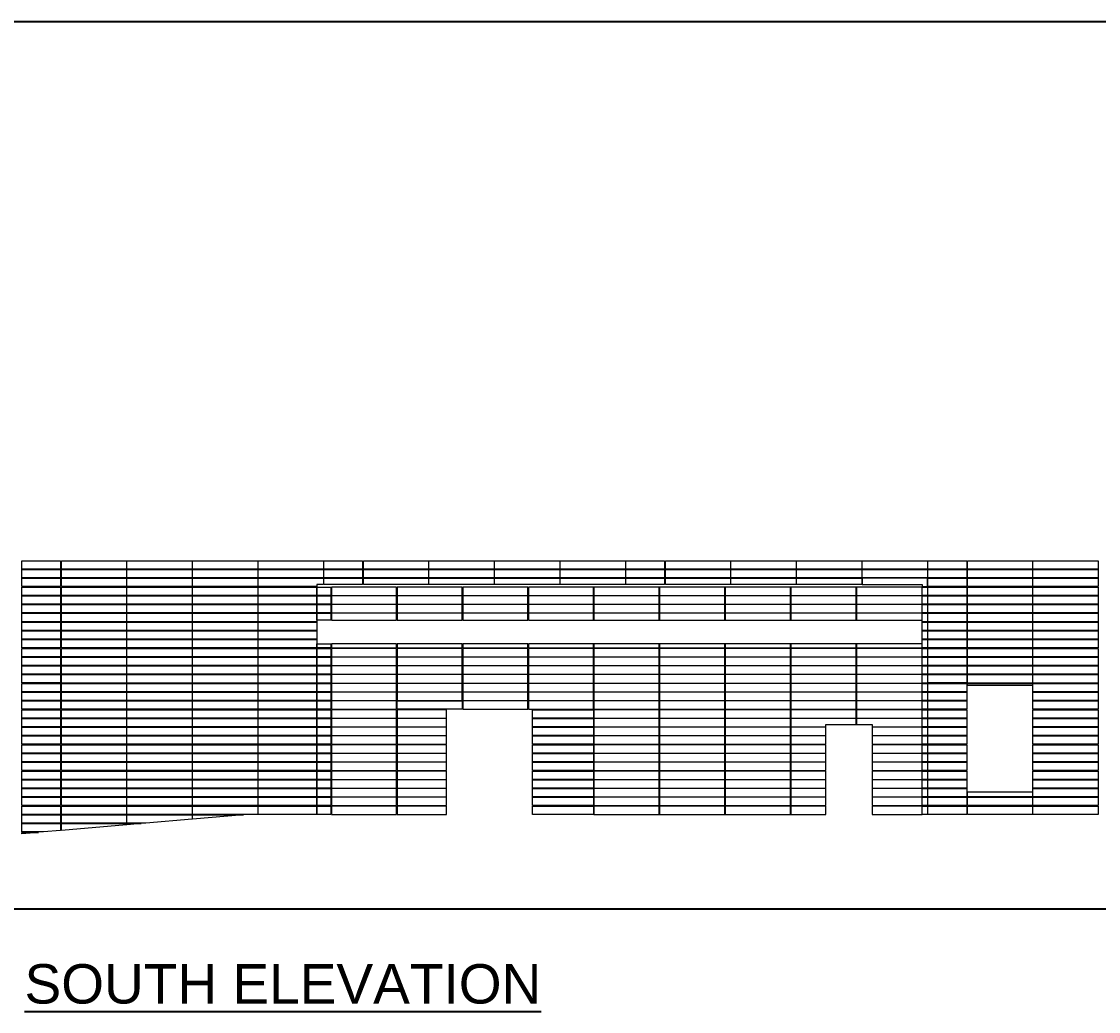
# Model space of a CAD drawing. Header units: inches. Extents: x 0 to 3347, y 4 to 908.
# Drawn here: x 1438 to 2422, y 4 to 908 of the extents above; entities that cross this region are included whole.
import ezdxf

# ---------------------------------------------------------------- set-up
doc = ezdxf.new("R2010")
doc.units = ezdxf.units.IN
doc.header["$MEASUREMENT"] = 0
doc.layers.add('!Terracotta', color=31, linetype='Continuous', lineweight=20)
doc.styles.add('Arial', font='arial.ttf', dxfattribs={"height": 12})

# ---------------------------------------------------------------- blocks, each defined once
blk = doc.blocks.new('SOUTH_ELEVATION')
at = {"layer": '!Terracotta'}
for points in [[(-1396.7, 224.38), (-1432.14, 224.38), (-1432.14, 232), (-1396.7, 232)], [(-1395.95, 232), (-1336.51, 232), (-1336.51, 224.37), (-1395.95, 224.37)], [(-1336.14, 232), (-1276.51, 232), (-1276.51, 224.37), (-1336.14, 224.37)], [(-1276.14, 232), (-1216.51, 232), (-1216.51, 224.37), (-1276.14, 224.37)], [(-1216.14, 232), (-1156.51, 232), (-1156.51, 224.37), (-1216.14, 224.37)], [(-1120.7, 224.38), (-1156.14, 224.38), (-1156.14, 232), (-1120.7, 232)], [(-1119.95, 232), (-1060.51, 232), (-1060.51, 224.37), (-1119.95, 224.37)], [(-1060.14, 232), (-1000.51, 232), (-1000.51, 224.37), (-1060.14, 224.37)], [(-1000.14, 232), (-940.51, 232), (-940.51, 224.37), (-1000.14, 224.37)], [(-940.14, 232), (-880.51, 232), (-880.51, 224.37), (-940.14, 224.37)], [(-844.7, 224.38), (-880.14, 224.38), (-880.14, 232), (-844.7, 232)], [(-843.95, 232), (-784.51, 232), (-784.51, 224.37), (-843.95, 224.37)], [(-784.14, 232), (-724.51, 232), (-724.51, 224.37), (-784.14, 224.37)], [(-724.14, 232), (-664.51, 232), (-664.51, 224.37), (-724.14, 224.37)], [(-664.14, 232), (-604.51, 232), (-604.51, 224.37), (-664.14, 224.37)], [(-568.7, 224.38), (-604.14, 224.38), (-604.14, 232), (-568.7, 232)], [(-567.95, 232), (-508.51, 232), (-508.51, 224.37), (-567.95, 224.37)], [(-508.14, 232), (-448.51, 232), (-448.51, 224.37), (-508.14, 224.37)], [(-1396.7, 216.38), (-1432.14, 216.38), (-1432.14, 224), (-1396.7, 224)], [(-1395.95, 224), (-1336.51, 224), (-1336.51, 216.37), (-1395.95, 216.37)], [(-1336.14, 224), (-1276.51, 224), (-1276.51, 216.37), (-1336.14, 216.37)], [(-1276.14, 224), (-1216.51, 224), (-1216.51, 216.37), (-1276.14, 216.37)], [(-1216.14, 224), (-1156.51, 224), (-1156.51, 216.37), (-1216.14, 216.37)], [(-1120.7, 216.38), (-1156.14, 216.38), (-1156.14, 224), (-1120.7, 224)], [(-1119.95, 224), (-1060.51, 224), (-1060.51, 216.37), (-1119.95, 216.37)], [(-1060.14, 224), (-1000.51, 224), (-1000.51, 216.37), (-1060.14, 216.37)], [(-1000.14, 224), (-940.51, 224), (-940.51, 216.37), (-1000.14, 216.37)], [(-940.14, 224), (-880.51, 224), (-880.51, 216.37), (-940.14, 216.37)], [(-844.7, 216.38), (-880.14, 216.38), (-880.14, 224), (-844.7, 224)], [(-843.95, 224), (-784.51, 224), (-784.51, 216.37), (-843.95, 216.37)], [(-784.14, 224), (-724.51, 224), (-724.51, 216.37), (-784.14, 216.37)], [(-724.14, 224), (-664.51, 224), (-664.51, 216.37), (-724.14, 216.37)], [(-664.14, 224), (-604.51, 224), (-604.51, 216.37), (-664.14, 216.37)], [(-568.7, 216.38), (-604.14, 216.38), (-604.14, 224), (-568.7, 224)], [(-567.95, 224), (-508.51, 224), (-508.51, 216.37), (-567.95, 216.37)], [(-508.14, 224), (-448.51, 224), (-448.51, 216.37), (-508.14, 216.37)], [(-1396.7, 208.38), (-1432.14, 208.38), (-1432.14, 216), (-1396.7, 216)], [(-1396.7, 200.38), (-1432.14, 200.38), (-1432.14, 208), (-1396.7, 208)], [(-1395.95, 216), (-1336.51, 216), (-1336.51, 208.37), (-1395.95, 208.37)], [(-1395.95, 208), (-1336.51, 208), (-1336.51, 200.37), (-1395.95, 200.37)], [(-1336.14, 216), (-1276.51, 216), (-1276.51, 208.37), (-1336.14, 208.37)], [(-1336.14, 208), (-1276.51, 208), (-1276.51, 200.37), (-1336.14, 200.37)], [(-1276.14, 216), (-1216.51, 216), (-1216.51, 208.37), (-1276.14, 208.37)], [(-1276.14, 208), (-1216.51, 208), (-1216.51, 200.37), (-1276.14, 200.37)], [(-1162.57, 200.37), (-1216.14, 200.37), (-1216.14, 208), (-1162.57, 208)], [(-1162.57, 208), (-1149.64, 208), (-1149.64, 200.37), (-1162.57, 200.37)], [(-1120.7, 210.19), (-1156.14, 210.19), (-1156.14, 216), (-1120.7, 216)], [(-1089.64, 208), (-1149.26, 208), (-1149.26, 200.37), (-1089.64, 200.37)], [(-1119.95, 216), (-1060.51, 216), (-1060.51, 210.19), (-1119.95, 210.19)], [(-1029.64, 208), (-1089.26, 208), (-1089.26, 200.37), (-1029.64, 200.37)], [(-1060.14, 216), (-1000.51, 216), (-1000.51, 210.19), (-1060.14, 210.19)], [(-969.64, 208), (-1029.26, 208), (-1029.26, 200.37), (-969.64, 200.37)], [(-1000.14, 216), (-940.51, 216), (-940.51, 210.19), (-1000.14, 210.19)], [(-909.64, 208), (-969.26, 208), (-969.26, 200.37), (-909.64, 200.37)], [(-940.14, 216), (-880.51, 216), (-880.51, 210.19), (-940.14, 210.19)], [(-849.64, 208), (-909.26, 208), (-909.26, 200.37), (-849.64, 200.37)], [(-844.7, 210.19), (-880.27, 210.19), (-880.27, 216), (-844.7, 216)], [(-789.64, 208), (-849.26, 208), (-849.26, 200.37), (-789.64, 200.37)], [(-843.95, 216), (-784.51, 216), (-784.51, 210.19), (-843.95, 210.19)], [(-729.64, 208), (-789.26, 208), (-789.26, 200.37), (-729.64, 200.37)], [(-784.14, 216), (-724.51, 216), (-724.51, 210.19), (-784.14, 210.19)], [(-669.64, 208), (-729.26, 208), (-729.26, 200.37), (-669.64, 200.37)], [(-724.14, 216), (-664.51, 216), (-664.51, 210.19), (-724.14, 210.19)], [(-609.45, 208), (-669.26, 208), (-669.26, 200.37), (-609.45, 200.37)], [(-604.51, 216), (-664.14, 216), (-664.14, 210.19), (-609.45, 210.19), (-609.45, 208.37), (-604.51, 208.37), (-604.51, 210.19)], [(-609.45, 208), (-604.51, 208), (-604.51, 200.37), (-609.45, 200.37)], [(-568.7, 208.38), (-604.14, 208.38), (-604.14, 216), (-568.7, 216)], [(-568.7, 200.38), (-604.14, 200.38), (-604.14, 208), (-568.7, 208)], [(-567.95, 216), (-508.51, 216), (-508.51, 208.37), (-567.95, 208.37)], [(-567.95, 208), (-508.51, 208), (-508.51, 200.37), (-567.95, 200.37)], [(-508.14, 216), (-448.51, 216), (-448.51, 208.37), (-508.14, 208.37)], [(-508.14, 208), (-448.51, 208), (-448.51, 200.37), (-508.14, 200.37)], [(-1396.7, 192.38), (-1432.14, 192.38), (-1432.14, 200), (-1396.7, 200)], [(-1395.95, 200), (-1336.51, 200), (-1336.51, 192.37), (-1395.95, 192.37)], [(-1336.14, 200), (-1276.51, 200), (-1276.51, 192.37), (-1336.14, 192.37)], [(-1276.14, 200), (-1216.51, 200), (-1216.51, 192.37), (-1276.14, 192.37)], [(-1162.57, 192.37), (-1216.14, 192.37), (-1216.14, 200), (-1162.57, 200)], [(-1162.57, 200), (-1149.64, 200), (-1149.64, 192.37), (-1162.57, 192.37)], [(-1089.64, 200), (-1149.26, 200), (-1149.26, 192.37), (-1089.64, 192.37)], [(-1029.64, 200), (-1089.26, 200), (-1089.26, 192.37), (-1029.64, 192.37)], [(-969.64, 200), (-1029.26, 200), (-1029.26, 192.37), (-969.64, 192.37)], [(-909.64, 200), (-969.26, 200), (-969.26, 192.37), (-909.64, 192.37)], [(-849.64, 200), (-909.26, 200), (-909.26, 192.37), (-849.64, 192.37)], [(-789.64, 200), (-849.26, 200), (-849.26, 192.37), (-789.64, 192.37)], [(-729.64, 200), (-789.26, 200), (-789.26, 192.37), (-729.64, 192.37)], [(-669.64, 200), (-729.26, 200), (-729.26, 192.37), (-669.64, 192.37)], [(-609.45, 200), (-669.26, 200), (-669.26, 192.37), (-609.45, 192.37)], [(-609.45, 200), (-604.51, 200), (-604.51, 192.37), (-609.45, 192.37)], [(-568.7, 192.38), (-604.14, 192.38), (-604.14, 200), (-568.7, 200)], [(-567.95, 200), (-508.51, 200), (-508.51, 192.37), (-567.95, 192.37)], [(-508.14, 200), (-448.51, 200), (-448.51, 192.37), (-508.14, 192.37)], [(-1396.7, 184.38), (-1432.14, 184.38), (-1432.14, 192), (-1396.7, 192)], [(-1395.95, 192), (-1336.51, 192), (-1336.51, 184.37), (-1395.95, 184.37)], [(-1336.14, 192), (-1276.51, 192), (-1276.51, 184.37), (-1336.14, 184.37)], [(-1276.14, 192), (-1216.51, 192), (-1216.51, 184.37), (-1276.14, 184.37)], [(-1162.57, 184.37), (-1216.14, 184.37), (-1216.14, 192), (-1162.57, 192)], [(-1162.57, 192), (-1149.64, 192), (-1149.64, 184.37), (-1162.57, 184.37)], [(-1089.64, 192), (-1149.26, 192), (-1149.26, 184.37), (-1089.64, 184.37)], [(-1029.64, 192), (-1089.26, 192), (-1089.26, 184.37), (-1029.64, 184.37)], [(-969.64, 192), (-1029.26, 192), (-1029.26, 184.37), (-969.64, 184.37)], [(-909.64, 192), (-969.26, 192), (-969.26, 184.37), (-909.64, 184.37)], [(-849.64, 192), (-909.26, 192), (-909.26, 184.37), (-849.64, 184.37)], [(-789.64, 192), (-849.26, 192), (-849.26, 184.37), (-789.64, 184.37)], [(-729.64, 192), (-789.26, 192), (-789.26, 184.37), (-729.64, 184.37)], [(-669.64, 192), (-729.26, 192), (-729.26, 184.37), (-669.64, 184.37)], [(-609.45, 192), (-669.26, 192), (-669.26, 184.37), (-609.45, 184.37)], [(-609.45, 192), (-604.51, 192), (-604.51, 184.37), (-609.45, 184.37)], [(-568.7, 184.38), (-604.14, 184.38), (-604.14, 192), (-568.7, 192)], [(-567.95, 192), (-508.51, 192), (-508.51, 184.37), (-567.95, 184.37)], [(-508.14, 192), (-448.51, 192), (-448.51, 184.37), (-508.14, 184.37)], [(-1396.7, 176.38), (-1432.14, 176.38), (-1432.14, 184), (-1396.7, 184)], [(-1395.95, 184), (-1336.51, 184), (-1336.51, 176.38), (-1395.95, 176.38)], [(-1336.14, 184), (-1276.51, 184), (-1276.51, 176.38), (-1336.14, 176.38)], [(-1276.14, 184), (-1216.51, 184), (-1216.51, 176.38), (-1276.14, 176.38)], [(-1162.57, 176.38), (-1216.14, 176.38), (-1216.14, 184), (-1162.57, 184)], [(-1162.57, 177.72), (-1162.57, 184), (-1149.64, 184), (-1149.64, 177.72)], [(-1089.64, 177.72), (-1089.64, 184), (-1149.26, 184), (-1149.26, 177.72)], [(-1029.64, 177.72), (-1029.64, 184), (-1089.26, 184), (-1089.26, 177.72)], [(-969.64, 177.72), (-969.64, 184), (-1029.26, 184), (-1029.26, 177.72)], [(-909.64, 177.72), (-909.64, 184), (-969.26, 184), (-969.26, 177.72)], [(-849.64, 177.72), (-849.64, 184), (-909.26, 184), (-909.26, 177.72)], [(-789.64, 177.72), (-789.64, 184), (-849.26, 184), (-849.26, 177.72)], [(-729.64, 177.72), (-729.64, 184), (-789.26, 184), (-789.26, 177.72)], [(-669.64, 177.72), (-669.64, 184), (-729.26, 184), (-729.26, 177.72)], [(-609.45, 177.72), (-609.45, 184), (-669.26, 184), (-669.26, 177.72)], [(-609.45, 184), (-604.51, 184), (-604.51, 176.38), (-609.45, 176.38)], [(-568.7, 176.38), (-604.14, 176.38), (-604.14, 184), (-568.7, 184)], [(-567.95, 184), (-508.51, 184), (-508.51, 176.38), (-567.95, 176.38)], [(-508.14, 184), (-448.51, 184), (-448.51, 176.38), (-508.14, 176.38)], [(-1396.7, 168.38), (-1432.14, 168.38), (-1432.14, 176), (-1396.7, 176)], [(-1396.7, 160.38), (-1432.14, 160.38), (-1432.14, 168), (-1396.7, 168)], [(-1395.95, 176), (-1336.51, 176), (-1336.51, 168.38), (-1395.95, 168.38)], [(-1395.95, 168), (-1336.51, 168), (-1336.51, 160.38), (-1395.95, 160.38)], [(-1336.14, 176), (-1276.51, 176), (-1276.51, 168.38), (-1336.14, 168.38)], [(-1336.14, 168), (-1276.51, 168), (-1276.51, 160.38), (-1336.14, 160.38)], [(-1276.14, 176), (-1216.51, 176), (-1216.51, 168.38), (-1276.14, 168.38)], [(-1276.14, 168), (-1216.51, 168), (-1216.51, 160.38), (-1276.14, 160.38)], [(-1162.57, 168.38), (-1216.14, 168.38), (-1216.14, 176), (-1162.57, 176)], [(-1162.57, 160.38), (-1216.14, 160.38), (-1216.14, 168), (-1162.57, 168)], [(-609.45, 176), (-604.51, 176), (-604.51, 168.38), (-609.45, 168.38)], [(-609.45, 168), (-604.51, 168), (-604.51, 160.38), (-609.45, 160.38)], [(-568.7, 168.38), (-604.14, 168.38), (-604.14, 176), (-568.7, 176)], [(-568.7, 160.38), (-604.14, 160.38), (-604.14, 168), (-568.7, 168)], [(-567.95, 176), (-508.51, 176), (-508.51, 168.38), (-567.95, 168.38)], [(-567.95, 168), (-508.51, 168), (-508.51, 160.38), (-567.95, 160.38)], [(-508.14, 176), (-448.51, 176), (-448.51, 168.38), (-508.14, 168.38)], [(-508.14, 168), (-448.51, 168), (-448.51, 160.38), (-508.14, 160.38)], [(-1396.7, 152.38), (-1432.14, 152.38), (-1432.14, 160), (-1396.7, 160)], [(-1395.95, 160), (-1336.51, 160), (-1336.51, 152.37), (-1395.95, 152.37)], [(-1336.14, 160), (-1276.51, 160), (-1276.51, 152.37), (-1336.14, 152.37)], [(-1276.14, 160), (-1216.51, 160), (-1216.51, 152.37), (-1276.14, 152.37)], [(-1162.57, 152.37), (-1216.14, 152.37), (-1216.14, 160), (-1162.57, 160)], [(-609.45, 160), (-604.51, 160), (-604.51, 152.37), (-609.45, 152.37)], [(-568.7, 152.38), (-604.14, 152.38), (-604.14, 160), (-568.7, 160)], [(-567.95, 160), (-508.51, 160), (-508.51, 152.37), (-567.95, 152.37)], [(-508.14, 160), (-448.51, 160), (-448.51, 152.37), (-508.14, 152.37)], [(-1396.7, 144.38), (-1432.14, 144.38), (-1432.14, 152), (-1396.7, 152)], [(-1395.95, 152), (-1336.51, 152), (-1336.51, 144.37), (-1395.95, 144.37)], [(-1336.14, 152), (-1276.51, 152), (-1276.51, 144.37), (-1336.14, 144.37)], [(-1276.14, 152), (-1216.51, 152), (-1216.51, 144.37), (-1276.14, 144.37)], [(-1162.57, 144.37), (-1216.14, 144.37), (-1216.14, 152), (-1162.57, 152)], [(-1149.64, 156.15), (-1149.64, 152.37), (-1162.57, 152.37), (-1162.57, 156.15)], [(-1162.57, 152), (-1149.64, 152), (-1149.64, 144.37), (-1162.57, 144.37)], [(-1149.26, 156.15), (-1149.26, 152.37), (-1089.64, 152.37), (-1089.64, 156.15)], [(-1089.64, 152), (-1149.26, 152), (-1149.26, 144.37), (-1089.64, 144.37)], [(-1089.26, 156.15), (-1089.26, 152.37), (-1029.64, 152.37), (-1029.64, 156.15)], [(-1029.64, 152), (-1089.26, 152), (-1089.26, 144.37), (-1029.64, 144.37)], [(-1029.26, 156.15), (-1029.26, 152.37), (-969.64, 152.37), (-969.64, 156.15)], [(-969.64, 152), (-1029.26, 152), (-1029.26, 144.37), (-969.64, 144.37)], [(-969.26, 156.15), (-969.26, 152.37), (-909.64, 152.37), (-909.64, 156.15)], [(-909.64, 152), (-969.26, 152), (-969.26, 144.37), (-909.64, 144.37)], [(-909.26, 156.15), (-909.26, 152.37), (-849.64, 152.37), (-849.64, 156.15)], [(-849.64, 152), (-909.26, 152), (-909.26, 144.37), (-849.64, 144.37)], [(-849.26, 156.15), (-849.26, 152.37), (-789.64, 152.37), (-789.64, 156.15)], [(-789.64, 152), (-849.26, 152), (-849.26, 144.37), (-789.64, 144.37)], [(-789.26, 156.15), (-789.26, 152.37), (-729.64, 152.37), (-729.64, 156.15)], [(-729.64, 152), (-789.26, 152), (-789.26, 144.37), (-729.64, 144.37)], [(-729.26, 156.15), (-729.26, 152.37), (-669.64, 152.37), (-669.64, 156.15)], [(-669.64, 152), (-729.26, 152), (-729.26, 144.37), (-669.64, 144.37)], [(-669.26, 156.15), (-669.26, 152.37), (-609.45, 152.37), (-609.45, 156.15)], [(-609.45, 152), (-669.26, 152), (-669.26, 144.37), (-609.45, 144.37)], [(-609.45, 152), (-604.51, 152), (-604.51, 144.37), (-609.45, 144.37)], [(-568.7, 144.38), (-604.14, 144.38), (-604.14, 152), (-568.7, 152)], [(-567.95, 152), (-508.51, 152), (-508.51, 144.37), (-567.95, 144.37)], [(-508.14, 152), (-448.51, 152), (-448.51, 144.37), (-508.14, 144.37)], [(-1396.7, 136.38), (-1432.14, 136.38), (-1432.14, 144), (-1396.7, 144)], [(-1395.95, 144), (-1336.51, 144), (-1336.51, 136.37), (-1395.95, 136.37)], [(-1336.14, 144), (-1276.51, 144), (-1276.51, 136.37), (-1336.14, 136.37)], [(-1276.14, 144), (-1216.51, 144), (-1216.51, 136.37), (-1276.14, 136.37)], [(-1162.57, 136.37), (-1216.14, 136.37), (-1216.14, 144), (-1162.57, 144)], [(-1162.57, 144), (-1149.64, 144), (-1149.64, 136.37), (-1162.57, 136.37)], [(-1089.64, 144), (-1149.26, 144), (-1149.26, 136.37), (-1089.64, 136.37)], [(-1029.64, 144), (-1089.26, 144), (-1089.26, 136.37), (-1029.64, 136.37)], [(-969.64, 144), (-1029.26, 144), (-1029.26, 136.37), (-969.64, 136.37)], [(-909.64, 144), (-969.26, 144), (-969.26, 136.37), (-909.64, 136.37)], [(-849.64, 144), (-909.26, 144), (-909.26, 136.37), (-849.64, 136.37)], [(-789.64, 144), (-849.26, 144), (-849.26, 136.37), (-789.64, 136.37)], [(-729.64, 144), (-789.26, 144), (-789.26, 136.37), (-729.64, 136.37)], [(-669.64, 144), (-729.26, 144), (-729.26, 136.37), (-669.64, 136.37)], [(-609.45, 144), (-669.26, 144), (-669.26, 136.37), (-609.45, 136.37)], [(-609.45, 144), (-604.51, 144), (-604.51, 136.37), (-609.45, 136.37)], [(-568.7, 136.38), (-604.14, 136.38), (-604.14, 144), (-568.7, 144)], [(-567.95, 144), (-508.51, 144), (-508.51, 136.37), (-567.95, 136.37)], [(-508.14, 144), (-448.51, 144), (-448.51, 136.37), (-508.14, 136.37)], [(-1396.7, 128.38), (-1432.14, 128.38), (-1432.14, 136), (-1396.7, 136)], [(-1396.7, 120.38), (-1432.14, 120.38), (-1432.14, 128), (-1396.7, 128)], [(-1395.95, 136), (-1336.51, 136), (-1336.51, 128.37), (-1395.95, 128.37)], [(-1395.95, 128), (-1336.51, 128), (-1336.51, 120.37), (-1395.95, 120.37)], [(-1336.14, 136), (-1276.51, 136), (-1276.51, 128.37), (-1336.14, 128.37)], [(-1336.14, 128), (-1276.51, 128), (-1276.51, 120.37), (-1336.14, 120.37)], [(-1276.14, 136), (-1216.51, 136), (-1216.51, 128.37), (-1276.14, 128.37)], [(-1276.14, 128), (-1216.51, 128), (-1216.51, 120.37), (-1276.14, 120.37)], [(-1162.57, 128.37), (-1216.14, 128.37), (-1216.14, 136), (-1162.57, 136)], [(-1162.57, 120.37), (-1216.14, 120.37), (-1216.14, 128), (-1162.57, 128)], [(-1162.57, 136), (-1149.64, 136), (-1149.64, 128.37), (-1162.57, 128.37)], [(-1162.57, 128), (-1149.64, 128), (-1149.64, 120.37), (-1162.57, 120.37)], [(-1089.64, 136), (-1149.26, 136), (-1149.26, 128.37), (-1089.64, 128.37)], [(-1089.64, 128), (-1149.26, 128), (-1149.26, 120.37), (-1089.64, 120.37)], [(-1029.64, 136), (-1089.26, 136), (-1089.26, 128.37), (-1029.64, 128.37)], [(-1029.64, 128), (-1089.26, 128), (-1089.26, 120.37), (-1029.64, 120.37)], [(-969.64, 136), (-1029.26, 136), (-1029.26, 128.37), (-969.64, 128.37)], [(-969.64, 128), (-1029.26, 128), (-1029.26, 120.37), (-969.64, 120.37)], [(-909.64, 136), (-969.26, 136), (-969.26, 128.37), (-909.64, 128.37)], [(-909.64, 128), (-969.26, 128), (-969.26, 120.37), (-909.64, 120.37)], [(-849.64, 136), (-909.26, 136), (-909.26, 128.37), (-849.64, 128.37)], [(-849.64, 128), (-909.26, 128), (-909.26, 120.37), (-849.64, 120.37)], [(-789.64, 136), (-849.26, 136), (-849.26, 128.37), (-789.64, 128.37)], [(-789.64, 128), (-849.26, 128), (-849.26, 120.37), (-789.64, 120.37)], [(-729.64, 136), (-789.26, 136), (-789.26, 128.37), (-729.64, 128.37)], [(-729.64, 128), (-789.26, 128), (-789.26, 120.37), (-729.64, 120.37)], [(-669.64, 136), (-729.26, 136), (-729.26, 128.37), (-669.64, 128.37)], [(-669.64, 128), (-729.26, 128), (-729.26, 120.37), (-669.64, 120.37)], [(-609.45, 136), (-669.26, 136), (-669.26, 128.37), (-609.45, 128.37)], [(-609.45, 128), (-669.26, 128), (-669.26, 120.37), (-609.45, 120.37)], [(-609.45, 136), (-604.51, 136), (-604.51, 128.37), (-609.45, 128.37)], [(-609.45, 128), (-604.51, 128), (-604.51, 120.37), (-609.45, 120.37)], [(-568.7, 128.38), (-604.14, 128.38), (-604.14, 136), (-568.7, 136)], [(-568.7, 120.38), (-604.14, 120.38), (-604.14, 128), (-568.7, 128)], [(-567.95, 136), (-508.51, 136), (-508.51, 128.37), (-567.95, 128.37)], [(-567.95, 128), (-508.51, 128), (-508.51, 120.37), (-567.95, 120.37)], [(-508.14, 136), (-448.51, 136), (-448.51, 128.37), (-508.14, 128.37)], [(-508.14, 128), (-448.51, 128), (-448.51, 120.37), (-508.14, 120.37)], [(-1396.7, 112.38), (-1432.14, 112.38), (-1432.14, 120), (-1396.7, 120)], [(-1395.95, 120), (-1336.51, 120), (-1336.51, 112.37), (-1395.95, 112.37)], [(-1336.14, 120), (-1276.51, 120), (-1276.51, 112.37), (-1336.14, 112.37)], [(-1276.14, 120), (-1216.51, 120), (-1216.51, 112.37), (-1276.14, 112.37)], [(-1162.57, 112.37), (-1216.14, 112.37), (-1216.14, 120), (-1162.57, 120)], [(-1162.57, 120), (-1149.64, 120), (-1149.64, 112.37), (-1162.57, 112.37)], [(-1089.64, 120), (-1149.26, 120), (-1149.26, 112.37), (-1089.64, 112.37)], [(-1029.64, 120), (-1089.26, 120), (-1089.26, 112.37), (-1029.64, 112.37)], [(-969.64, 120), (-1029.26, 120), (-1029.26, 112.37), (-969.64, 112.37)], [(-909.64, 120), (-969.26, 120), (-969.26, 112.37), (-909.64, 112.37)], [(-849.64, 120), (-909.26, 120), (-909.26, 112.37), (-849.64, 112.37)], [(-789.64, 120), (-849.26, 120), (-849.26, 112.37), (-789.64, 112.37)], [(-729.64, 120), (-789.26, 120), (-789.26, 112.37), (-729.64, 112.37)], [(-669.64, 120), (-729.26, 120), (-729.26, 112.37), (-669.64, 112.37)], [(-609.45, 120), (-669.26, 120), (-669.26, 112.37), (-609.45, 112.37)], [(-609.45, 120), (-604.51, 120), (-604.51, 112.37), (-609.45, 112.37)], [(-568.7, 112.38), (-604.14, 112.38), (-604.14, 120), (-568.7, 120)], [(-567.95, 120), (-508.51, 120), (-508.51, 117.97), (-567.95, 117.97)], [(-508.14, 120), (-448.51, 120), (-448.51, 112.37), (-508.14, 112.37)], [(-1396.7, 104.38), (-1432.14, 104.38), (-1432.14, 112), (-1396.7, 112)], [(-1395.95, 112), (-1336.51, 112), (-1336.51, 104.37), (-1395.95, 104.37)], [(-1336.14, 112), (-1276.51, 112), (-1276.51, 104.37), (-1336.14, 104.37)], [(-1276.14, 112), (-1216.51, 112), (-1216.51, 104.37), (-1276.14, 104.37)], [(-1162.57, 104.37), (-1216.14, 104.37), (-1216.14, 112), (-1162.57, 112)], [(-1162.57, 112), (-1149.64, 112), (-1149.64, 104.37), (-1162.57, 104.37)], [(-1089.64, 112), (-1149.26, 112), (-1149.26, 104.37), (-1089.64, 104.37)], [(-1029.64, 112), (-1089.26, 112), (-1089.26, 104.37), (-1029.64, 104.37)], [(-969.64, 112), (-1029.26, 112), (-1029.26, 104.37), (-969.64, 104.37)], [(-909.64, 112), (-969.26, 112), (-969.26, 104.37), (-909.64, 104.37)], [(-849.64, 112), (-909.26, 112), (-909.26, 104.37), (-849.64, 104.37)], [(-789.64, 112), (-849.26, 112), (-849.26, 104.37), (-789.64, 104.37)], [(-729.64, 112), (-789.26, 112), (-789.26, 104.37), (-729.64, 104.37)], [(-669.64, 112), (-729.26, 112), (-729.26, 104.37), (-669.64, 104.37)], [(-609.45, 112), (-669.26, 112), (-669.26, 104.37), (-609.45, 104.37)], [(-609.45, 112), (-669.26, 112), (-669.26, 104.37), (-609.45, 104.37)], [(-609.45, 112), (-604.51, 112), (-604.51, 104.37), (-609.45, 104.37)], [(-568.7, 104.38), (-604.14, 104.38), (-604.14, 112), (-568.7, 112)], [(-508.14, 112), (-448.51, 112), (-448.51, 104.37), (-508.14, 104.37)], [(-1396.7, 96.38), (-1432.14, 96.38), (-1432.14, 104), (-1396.7, 104)], [(-1395.95, 104), (-1336.51, 104), (-1336.51, 96.37), (-1395.95, 96.37)], [(-1336.14, 104), (-1276.51, 104), (-1276.51, 96.37), (-1336.14, 96.37)], [(-1276.14, 104), (-1216.51, 104), (-1216.51, 96.37), (-1276.14, 96.37)], [(-1162.57, 96.37), (-1216.14, 96.37), (-1216.14, 104), (-1162.57, 104)], [(-1162.57, 104), (-1149.64, 104), (-1149.64, 96.37), (-1162.57, 96.37)], [(-1089.64, 104), (-1149.26, 104), (-1149.26, 96.37), (-1089.64, 96.37)], [(-1036.95, 96.37), (-1089.26, 96.37), (-1089.26, 104), (-1029.64, 104), (-1029.64, 96.37), (-1036.95, 96.37)], [(-969.64, 104), (-1029.26, 104), (-1029.26, 96.37), (-969.64, 96.37)], [(-909.64, 104), (-969.26, 104), (-969.26, 96.37), (-909.64, 96.37)], [(-849.64, 104), (-909.26, 104), (-909.26, 96.37), (-849.64, 96.37)], [(-789.64, 104), (-849.26, 104), (-849.26, 96.37), (-789.64, 96.37)], [(-729.64, 104), (-789.26, 104), (-789.26, 96.37), (-729.64, 96.37)], [(-669.64, 104), (-729.26, 104), (-729.26, 96.37), (-669.64, 96.37)], [(-609.45, 104), (-669.26, 104), (-669.26, 96.37), (-609.45, 96.37)], [(-609.45, 104), (-669.26, 104), (-669.26, 96.37), (-609.45, 96.37)], [(-609.45, 104), (-604.51, 104), (-604.51, 96.37), (-609.45, 96.37)], [(-568.7, 96.38), (-604.14, 96.38), (-604.14, 104), (-568.7, 104)], [(-508.14, 104), (-448.51, 104), (-448.51, 96.37), (-508.14, 96.37)], [(-1396.7, 88.38), (-1432.14, 88.38), (-1432.14, 96), (-1396.7, 96)], [(-1395.95, 96), (-1336.51, 96), (-1336.51, 88.37), (-1395.95, 88.37)], [(-1336.14, 96), (-1276.51, 96), (-1276.51, 88.37), (-1336.14, 88.37)], [(-1276.14, 96), (-1216.51, 96), (-1216.51, 88.37), (-1276.14, 88.37)], [(-1162.57, 88.37), (-1216.14, 88.37), (-1216.14, 96), (-1162.57, 96)], [(-1162.57, 96), (-1149.64, 96), (-1149.64, 88.37), (-1162.57, 88.37)], [(-1089.64, 96), (-1149.26, 96), (-1149.26, 88.37), (-1089.64, 88.37)], [(-1044.07, 88.37), (-1044.07, 96), (-1089.26, 96), (-1089.26, 88.37)], [(-965.39, 96), (-909.64, 96), (-909.64, 88.37), (-965.39, 88.37)], [(-849.64, 96), (-909.26, 96), (-909.26, 88.37), (-849.64, 88.37)], [(-789.64, 96), (-849.26, 96), (-849.26, 88.37), (-789.64, 88.37)], [(-729.64, 96), (-789.26, 96), (-789.26, 88.37), (-729.64, 88.37)], [(-669.64, 96), (-729.26, 96), (-729.26, 88.37), (-669.64, 88.37)], [(-609.45, 96), (-669.26, 96), (-669.26, 88.37), (-609.45, 88.37)], [(-609.45, 96), (-669.26, 96), (-669.26, 88.37), (-609.45, 88.37)], [(-609.45, 96), (-604.51, 96), (-604.51, 88.37), (-609.45, 88.37)], [(-568.7, 88.38), (-604.14, 88.38), (-604.14, 96), (-568.7, 96)], [(-508.14, 96), (-448.51, 96), (-448.51, 88.37), (-508.14, 88.37)], [(-1396.7, 80.38), (-1432.14, 80.38), (-1432.14, 88), (-1396.7, 88)], [(-1396.7, 72.38), (-1432.14, 72.38), (-1432.14, 80), (-1396.7, 80)], [(-1395.95, 88), (-1336.51, 88), (-1336.51, 80.37), (-1395.95, 80.37)], [(-1395.95, 80), (-1336.51, 80), (-1336.51, 72.37), (-1395.95, 72.37)], [(-1336.14, 88), (-1276.51, 88), (-1276.51, 80.37), (-1336.14, 80.37)], [(-1336.14, 80), (-1276.51, 80), (-1276.51, 72.37), (-1336.14, 72.37)], [(-1276.14, 88), (-1216.51, 88), (-1216.51, 80.37), (-1276.14, 80.37)], [(-1276.14, 80), (-1216.51, 80), (-1216.51, 72.37), (-1276.14, 72.37)], [(-1162.57, 80.37), (-1216.14, 80.37), (-1216.14, 88), (-1162.57, 88)], [(-1162.57, 72.37), (-1216.14, 72.37), (-1216.14, 80), (-1162.57, 80)], [(-1162.57, 88), (-1149.64, 88), (-1149.64, 80.37), (-1162.57, 80.37)], [(-1162.57, 80), (-1149.64, 80), (-1149.64, 72.37), (-1162.57, 72.37)], [(-1089.64, 88), (-1149.26, 88), (-1149.26, 80.37), (-1089.64, 80.37)], [(-1089.64, 80), (-1149.26, 80), (-1149.26, 72.37), (-1089.64, 72.37)], [(-1044.07, 80.37), (-1044.07, 88), (-1089.26, 88), (-1089.26, 80.37)], [(-1044.07, 72.37), (-1044.07, 80), (-1089.26, 80), (-1089.26, 72.37)], [(-965.39, 88), (-909.64, 88), (-909.64, 80.37), (-965.39, 80.37)], [(-965.39, 80), (-909.64, 80), (-909.64, 72.37), (-965.39, 72.37)], [(-849.64, 88), (-909.26, 88), (-909.26, 80.37), (-849.64, 80.37)], [(-849.64, 80), (-909.26, 80), (-909.26, 72.37), (-849.64, 72.37)], [(-789.64, 88), (-849.26, 88), (-849.26, 80.37), (-789.64, 80.37)], [(-789.64, 80), (-849.26, 80), (-849.26, 72.37), (-789.64, 72.37)], [(-729.64, 88), (-789.26, 88), (-789.26, 80.37), (-729.64, 80.37)], [(-729.64, 80), (-789.26, 80), (-789.26, 72.37), (-729.64, 72.37)], [(-697.39, 80.37), (-697.39, 82.46), (-669.64, 82.46), (-669.64, 88), (-729.26, 88), (-729.26, 80.37)], [(-697.39, 72.37), (-697.39, 80), (-729.26, 80), (-729.26, 72.37)], [(-669.26, 82.46), (-655.01, 82.46), (-655.01, 80.37), (-609.45, 80.37), (-609.45, 88), (-669.26, 88)], [(-655.01, 80), (-655.01, 72.37), (-609.45, 72.37), (-609.45, 80)], [(-609.45, 88), (-604.51, 88), (-604.51, 80.37), (-609.45, 80.37)], [(-609.45, 80), (-604.51, 80), (-604.51, 72.37), (-609.45, 72.37)], [(-568.7, 80.38), (-604.14, 80.38), (-604.14, 88), (-568.7, 88)], [(-568.7, 72.38), (-604.14, 72.38), (-604.14, 80), (-568.7, 80)], [(-508.14, 88), (-448.51, 88), (-448.51, 80.37), (-508.14, 80.37)], [(-508.14, 80), (-448.51, 80), (-448.51, 72.37), (-508.14, 72.37)], [(-1396.7, 64.38), (-1432.14, 64.38), (-1432.14, 72), (-1396.7, 72)], [(-1395.95, 72), (-1336.51, 72), (-1336.51, 64.37), (-1395.95, 64.37)], [(-1336.14, 72), (-1276.51, 72), (-1276.51, 64.37), (-1336.14, 64.37)], [(-1276.14, 72), (-1216.51, 72), (-1216.51, 64.37), (-1276.14, 64.37)], [(-1162.57, 64.37), (-1216.14, 64.37), (-1216.14, 72), (-1162.57, 72)], [(-1162.57, 72), (-1149.64, 72), (-1149.64, 64.37), (-1162.57, 64.37)], [(-1089.64, 72), (-1149.26, 72), (-1149.26, 64.37), (-1089.64, 64.37)], [(-1044.07, 64.37), (-1044.07, 72), (-1089.26, 72), (-1089.26, 64.37)], [(-965.39, 72), (-909.64, 72), (-909.64, 64.37), (-965.39, 64.37)], [(-849.64, 72), (-909.26, 72), (-909.26, 64.37), (-849.64, 64.37)], [(-789.64, 72), (-849.26, 72), (-849.26, 64.37), (-789.64, 64.37)], [(-729.64, 72), (-789.26, 72), (-789.26, 64.37), (-729.64, 64.37)], [(-697.39, 64.37), (-697.39, 72), (-729.26, 72), (-729.26, 64.37)], [(-655.01, 72), (-655.01, 64.37), (-609.45, 64.37), (-609.45, 72)], [(-609.45, 72), (-604.51, 72), (-604.51, 64.37), (-609.45, 64.37)], [(-568.7, 64.38), (-604.14, 64.38), (-604.14, 72), (-568.7, 72)], [(-508.14, 72), (-448.51, 72), (-448.51, 64.37), (-508.14, 64.37)], [(-1396.7, 56.38), (-1432.14, 56.38), (-1432.14, 64), (-1396.7, 64)], [(-1395.95, 64), (-1336.51, 64), (-1336.51, 56.37), (-1395.95, 56.37)], [(-1336.14, 64), (-1276.51, 64), (-1276.51, 56.37), (-1336.14, 56.37)], [(-1276.14, 64), (-1216.51, 64), (-1216.51, 56.37), (-1276.14, 56.37)], [(-1162.57, 56.37), (-1216.14, 56.37), (-1216.14, 64), (-1162.57, 64)], [(-1162.57, 64), (-1149.64, 64), (-1149.64, 56.37), (-1162.57, 56.37)], [(-1089.64, 64), (-1149.26, 64), (-1149.26, 56.37), (-1089.64, 56.37)], [(-1044.07, 56.37), (-1044.07, 64), (-1089.26, 64), (-1089.26, 56.37)], [(-965.39, 64), (-909.64, 64), (-909.64, 56.37), (-965.39, 56.37)], [(-849.64, 64), (-909.26, 64), (-909.26, 56.37), (-849.64, 56.37)], [(-789.64, 64), (-849.26, 64), (-849.26, 56.37), (-789.64, 56.37)], [(-729.64, 64), (-789.26, 64), (-789.26, 56.37), (-729.64, 56.37)], [(-697.39, 56.37), (-697.39, 64), (-729.26, 64), (-729.26, 56.37)], [(-655.01, 64), (-655.01, 56.37), (-609.45, 56.37), (-609.45, 64)], [(-609.45, 64), (-604.51, 64), (-604.51, 56.37), (-609.45, 56.37)], [(-568.7, 56.38), (-604.14, 56.38), (-604.14, 64), (-568.7, 64)], [(-508.14, 64), (-448.51, 64), (-448.51, 56.37), (-508.14, 56.37)], [(-1396.7, 48.38), (-1432.14, 48.38), (-1432.14, 56), (-1396.7, 56)], [(-1395.95, 56), (-1336.51, 56), (-1336.51, 48.38), (-1395.95, 48.38)], [(-1336.14, 56), (-1276.51, 56), (-1276.51, 48.38), (-1336.14, 48.38)], [(-1276.14, 56), (-1216.51, 56), (-1216.51, 48.38), (-1276.14, 48.38)], [(-1162.57, 48.38), (-1216.14, 48.38), (-1216.14, 56), (-1162.57, 56)], [(-1162.57, 56), (-1149.64, 56), (-1149.64, 48.38), (-1162.57, 48.38)], [(-1089.64, 56), (-1149.26, 56), (-1149.26, 48.38), (-1089.64, 48.38)], [(-1044.07, 48.38), (-1044.07, 56), (-1089.26, 56), (-1089.26, 48.38)], [(-965.39, 56), (-909.64, 56), (-909.64, 48.38), (-965.39, 48.38)], [(-849.64, 56), (-909.26, 56), (-909.26, 48.38), (-849.64, 48.38)], [(-789.64, 56), (-849.26, 56), (-849.26, 48.38), (-789.64, 48.38)], [(-729.64, 56), (-789.26, 56), (-789.26, 48.38), (-729.64, 48.38)], [(-697.39, 48.38), (-697.39, 56), (-729.26, 56), (-729.26, 48.38)], [(-655.01, 56), (-655.01, 48.38), (-609.45, 48.38), (-609.45, 56)], [(-609.45, 56), (-604.51, 56), (-604.51, 48.38), (-609.45, 48.38)], [(-568.7, 48.38), (-604.14, 48.38), (-604.14, 56), (-568.7, 56)], [(-508.14, 56), (-448.51, 56), (-448.51, 48.38), (-508.14, 48.38)], [(-1396.7, 40.38), (-1432.14, 40.38), (-1432.14, 48), (-1396.7, 48)], [(-1396.7, 32.38), (-1432.14, 32.38), (-1432.14, 40), (-1396.7, 40)], [(-1395.95, 48), (-1336.51, 48), (-1336.51, 40.37), (-1395.95, 40.37)], [(-1395.95, 40), (-1336.51, 40), (-1336.51, 32.37), (-1395.95, 32.37)], [(-1336.14, 48), (-1276.51, 48), (-1276.51, 40.37), (-1336.14, 40.37)], [(-1336.14, 40), (-1276.51, 40), (-1276.51, 32.37), (-1336.14, 32.37)], [(-1276.14, 48), (-1216.51, 48), (-1216.51, 40.37), (-1276.14, 40.37)], [(-1276.14, 40), (-1216.51, 40), (-1216.51, 32.37), (-1276.14, 32.37)], [(-1162.57, 40.37), (-1216.14, 40.37), (-1216.14, 48), (-1162.57, 48)], [(-1162.57, 32.37), (-1216.14, 32.37), (-1216.14, 40), (-1162.57, 40)], [(-1162.57, 48), (-1149.64, 48), (-1149.64, 40.37), (-1162.57, 40.37)], [(-1162.57, 40), (-1149.64, 40), (-1149.64, 32.37), (-1162.57, 32.37)], [(-1089.64, 48), (-1149.26, 48), (-1149.26, 40.37), (-1089.64, 40.37)], [(-1089.64, 40), (-1149.26, 40), (-1149.26, 32.37), (-1089.64, 32.37)], [(-1044.07, 40.37), (-1044.07, 48), (-1089.26, 48), (-1089.26, 40.37)], [(-1044.07, 32.37), (-1044.07, 40), (-1089.26, 40), (-1089.26, 32.37)], [(-965.39, 48), (-909.64, 48), (-909.64, 40.37), (-965.39, 40.37)], [(-965.39, 40), (-909.64, 40), (-909.64, 32.37), (-965.39, 32.37)], [(-849.64, 48), (-909.26, 48), (-909.26, 40.37), (-849.64, 40.37)], [(-849.64, 40), (-909.26, 40), (-909.26, 32.37), (-849.64, 32.37)], [(-789.64, 48), (-849.26, 48), (-849.26, 40.37), (-789.64, 40.37)], [(-789.64, 40), (-849.26, 40), (-849.26, 32.37), (-789.64, 32.37)], [(-729.64, 48), (-789.26, 48), (-789.26, 40.37), (-729.64, 40.37)], [(-729.64, 40), (-789.26, 40), (-789.26, 32.37), (-729.64, 32.37)], [(-697.39, 40.37), (-697.39, 48), (-729.26, 48), (-729.26, 40.37)], [(-697.39, 32.37), (-697.39, 40), (-729.26, 40), (-729.26, 32.37)], [(-655.01, 48), (-655.01, 40.37), (-609.45, 40.37), (-609.45, 48)], [(-655.01, 40), (-655.01, 32.37), (-609.45, 32.37), (-609.45, 40)], [(-609.45, 48), (-604.51, 48), (-604.51, 40.37), (-609.45, 40.37)], [(-609.45, 40), (-604.51, 40), (-604.51, 32.37), (-609.45, 32.37)], [(-568.7, 40.38), (-604.14, 40.38), (-604.14, 48), (-568.7, 48)], [(-568.7, 32.38), (-604.14, 32.38), (-604.14, 40), (-568.7, 40)], [(-508.14, 48), (-448.51, 48), (-448.51, 40.37), (-508.14, 40.37)], [(-508.14, 40), (-448.51, 40), (-448.51, 32.37), (-508.14, 32.37)], [(-1396.7, 24.38), (-1432.14, 24.38), (-1432.14, 32), (-1396.7, 32)], [(-1395.95, 32), (-1336.51, 32), (-1336.51, 24.37), (-1395.95, 24.37)], [(-1336.14, 32), (-1276.51, 32), (-1276.51, 24.37), (-1336.14, 24.37)], [(-1276.14, 32), (-1216.51, 32), (-1216.51, 24.37), (-1276.14, 24.37)], [(-1162.57, 24.37), (-1216.14, 24.37), (-1216.14, 32), (-1162.57, 32)], [(-1162.57, 32), (-1149.64, 32), (-1149.64, 24.37), (-1162.57, 24.37)], [(-1089.64, 32), (-1149.26, 32), (-1149.26, 24.37), (-1089.64, 24.37)], [(-1044.07, 24.37), (-1044.07, 32), (-1089.26, 32), (-1089.26, 24.37)], [(-965.39, 32), (-909.64, 32), (-909.64, 24.37), (-965.39, 24.37)], [(-849.64, 32), (-909.26, 32), (-909.26, 24.37), (-849.64, 24.37)], [(-789.64, 32), (-849.26, 32), (-849.26, 24.37), (-789.64, 24.37)], [(-729.64, 32), (-789.26, 32), (-789.26, 24.37), (-729.64, 24.37)], [(-697.39, 24.37), (-697.39, 32), (-729.26, 32), (-729.26, 24.37)], [(-655.01, 32), (-655.01, 24.37), (-609.45, 24.37), (-609.45, 32)], [(-609.45, 32), (-604.51, 32), (-604.51, 24.37), (-609.45, 24.37)], [(-568.7, 24.38), (-604.14, 24.38), (-604.14, 32), (-568.7, 32)], [(-508.14, 32), (-448.51, 32), (-448.51, 24.37), (-508.14, 24.37)], [(-1396.7, 16.38), (-1432.14, 16.38), (-1432.14, 24), (-1396.7, 24)], [(-1395.95, 24), (-1336.51, 24), (-1336.51, 16.37), (-1395.95, 16.37)], [(-1336.14, 24), (-1276.51, 24), (-1276.51, 16.37), (-1336.14, 16.37)], [(-1276.14, 24), (-1216.51, 24), (-1216.51, 16.37), (-1276.14, 16.37)], [(-1162.57, 16.37), (-1216.14, 16.37), (-1216.14, 24), (-1162.57, 24)], [(-1162.57, 24), (-1149.64, 24), (-1149.64, 16.37), (-1162.57, 16.37)], [(-1089.64, 24), (-1149.26, 24), (-1149.26, 16.37), (-1089.64, 16.37)], [(-1044.07, 16.37), (-1044.07, 24), (-1089.26, 24), (-1089.26, 16.37)], [(-965.39, 24), (-909.64, 24), (-909.64, 16.37), (-965.39, 16.37)], [(-849.64, 24), (-909.26, 24), (-909.26, 16.37), (-849.64, 16.37)], [(-789.64, 24), (-849.26, 24), (-849.26, 16.37), (-789.64, 16.37)], [(-729.64, 24), (-789.26, 24), (-789.26, 16.37), (-729.64, 16.37)], [(-697.39, 16.37), (-697.39, 24), (-729.26, 24), (-729.26, 16.37)], [(-655.01, 24), (-655.01, 16.37), (-609.45, 16.37), (-609.45, 24)], [(-609.45, 24), (-604.51, 24), (-604.51, 16.37), (-609.45, 16.37)], [(-568.7, 16.38), (-604.14, 16.38), (-604.14, 24), (-568.7, 24)], [(-567.95, 20.91), (-508.51, 20.91), (-508.51, 16.37), (-567.95, 16.37)], [(-508.14, 24), (-448.51, 24), (-448.51, 16.37), (-508.14, 16.37)], [(-1396.7, 8.38), (-1432.14, 8.38), (-1432.14, 16), (-1396.7, 16)], [(-1395.95, 16), (-1336.51, 16), (-1336.51, 8.37), (-1395.95, 8.37)], [(-1336.14, 16), (-1276.51, 16), (-1276.51, 8.37), (-1336.14, 8.37)], [(-1276.14, 16), (-1216.51, 16), (-1216.51, 8.37), (-1276.14, 8.37)], [(-1162.57, 8.37), (-1216.14, 8.37), (-1216.14, 16), (-1162.57, 16)], [(-1162.57, 16), (-1149.64, 16), (-1149.64, 8.37), (-1162.57, 8.37)], [(-1089.64, 16), (-1149.26, 16), (-1149.26, 8.37), (-1089.64, 8.37)], [(-1044.07, 8.37), (-1044.07, 16), (-1089.26, 16), (-1089.26, 8.37)], [(-965.39, 16), (-909.64, 16), (-909.64, 8.37), (-965.39, 8.37)], [(-849.64, 16), (-909.26, 16), (-909.26, 8.37), (-849.64, 8.37)], [(-789.64, 16), (-849.26, 16), (-849.26, 8.37), (-789.64, 8.37)], [(-729.64, 16), (-789.26, 16), (-789.26, 8.37), (-729.64, 8.37)], [(-697.39, 8.37), (-697.39, 16), (-729.26, 16), (-729.26, 8.37)], [(-655.01, 16), (-655.01, 8.37), (-609.45, 8.37), (-609.45, 16)], [(-609.45, 16), (-604.51, 16), (-604.51, 8.37), (-609.45, 8.37)], [(-568.7, 8.38), (-604.14, 8.38), (-604.14, 16), (-568.7, 16)], [(-567.95, 16), (-508.51, 16), (-508.51, 8.37), (-567.95, 8.37)], [(-508.14, 16), (-448.51, 16), (-448.51, 8.37), (-508.14, 8.37)], [(-1396.7, 0.38), (-1432.14, 0.38), (-1432.14, 8), (-1396.7, 8)], [(-1396.7, -7.62), (-1432.14, -7.62), (-1432.14, 0), (-1396.7, 0)], [(-1395.95, 8), (-1336.51, 8), (-1336.51, 0.37), (-1395.95, 0.37)], [(-1395.95, 0), (-1336.51, 0), (-1336.51, -7.62), (-1395.95, -7.62)], [(-1336.14, 8), (-1276.51, 8), (-1276.51, 0.37), (-1336.14, 0.37)], [(-1318.67, -7.62), (-1336.14, -7.62), (-1336.14, 0), (-1276.51, 0), (-1276.51, -4.03)], [(-1276.14, 8), (-1216.51, 8), (-1216.51, 0.37), (-1276.14, 0.37)], [(-1229.37, 0), (-1276.14, -3.99), (-1276.14, 0)], [(-1162.57, 0.37), (-1216.14, 0.37), (-1216.14, 8), (-1162.57, 8)], [(-1162.57, 8), (-1149.64, 8), (-1149.64, 0.37), (-1162.57, 0.37)], [(-1089.64, 8), (-1149.26, 8), (-1149.26, 0.37), (-1089.64, 0.37)], [(-1044.07, 0.37), (-1044.07, 8), (-1089.26, 8), (-1089.26, 0.37)], [(-965.39, 8), (-909.64, 8), (-909.64, 0.37), (-965.39, 0.37)], [(-849.64, 8), (-909.26, 8), (-909.26, 0.37), (-849.64, 0.37)], [(-789.64, 8), (-849.26, 8), (-849.26, 0.37), (-789.64, 0.37)], [(-729.64, 8), (-789.26, 8), (-789.26, 0.37), (-729.64, 0.37)], [(-697.39, 0.37), (-697.39, 8), (-729.26, 8), (-729.26, 0.37)], [(-655.01, 8), (-655.01, 0.37), (-609.45, 0.37), (-609.45, 8)], [(-609.45, 8), (-604.51, 8), (-604.51, 0.37), (-609.45, 0.37)], [(-568.7, 0.38), (-604.14, 0.38), (-604.14, 8), (-568.7, 8)], [(-567.95, 8), (-508.51, 8), (-508.51, 0.37), (-567.95, 0.37)], [(-508.14, 8), (-448.51, 8), (-448.51, 0.37), (-508.14, 0.37)], [(-1396.7, -14.28), (-1412.37, -15.63), (-1432.14, -15.63), (-1432.14, -8), (-1396.7, -8)], [(-1395.95, -8), (-1336.37, -8), (-1336.37, -9.14), (-1395.95, -14.21)], [(-1336, -8), (-1323.06, -8), (-1336, -9.1)], [(-1432.14, -16), (-1416.76, -16), (-1432.14, -17.32)]]:
    blk.add_lwpolyline(points, close=True, dxfattribs=at)
blk.add_lwpolyline([(-1156.65, 210.19), (-1162.57, 210.19), (-1162.57, 208.37), (-1216.14, 208.37), (-1216.14, 216), (-1156.51, 216), (-1156.51, 210.19)], dxfattribs=at)

msp = doc.modelspace()

# ---------------------------------------------------------------- linework, layer by layer
at = {"color": 4}
msp.add_lwpolyline([(0, 908.05), (3347.48, 908.05), (3347.48, 97.54), (0, 97.54)], close=True, dxfattribs=at)

# ---------------------------------------------------------------- block references
msp.add_blockref('SOUTH_ELEVATION', (2870.17, 183.63))

# ---------------------------------------------------------------- texts
at = {"layer": 'Defpoints', "insert": (1440.56, 47.26), "char_height": 36, "width": 479.0411, "attachment_point": 1, "style": 'Arial'}
msp.add_mtext('\\L\\C1;SOUTH ELEVATION', dxfattribs=at)

doc.saveas('drawing.dxf')
